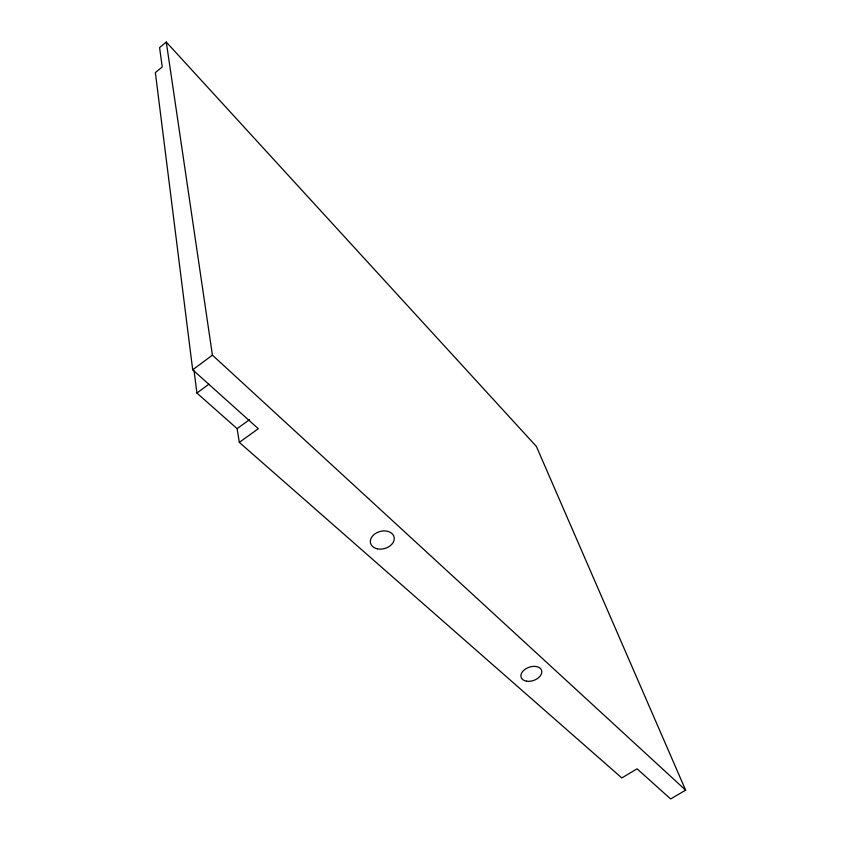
<?xml version="1.0" encoding="UTF-8"?>
<svg xmlns="http://www.w3.org/2000/svg" width="841" height="841" viewBox="0 0 841 841"><rect width="100%" height="100%" fill="white"/><g stroke="black" fill="none" stroke-linecap="round" stroke-linejoin="round"><path stroke-width="1.26" d="M166.276 42.05L159.58 47.548L162.229 66.975L155.354 72.589L192.694 369.798L258.313 428.71L239.317 442.377L621.804 777.936L637.089 768.832L670.634 798.95L685.646 790.162L536.379 446.434L166.276 42.05L212.426 355.144L685.646 790.162M192.694 369.798L212.426 355.144M239.317 442.377L237.109 428.647L196.91 393.052L208.957 384.169M237.109 428.647L249.609 419.617M194.103 370.944L196.91 393.052M526.434 681.168A10.807 6.991 -19.1 0 0 541.804 671.591A10.807 6.991 -19.1 0 0 525.793 668.805A10.807 6.991 -19.1 0 0 526.434 681.168M377.42 548.826A12.163 8.831 -15.4 0 0 394.198 537.588A12.163 8.831 -15.4 0 0 375.275 533.625A12.163 8.831 -15.4 0 0 377.42 548.826"/></g></svg>
